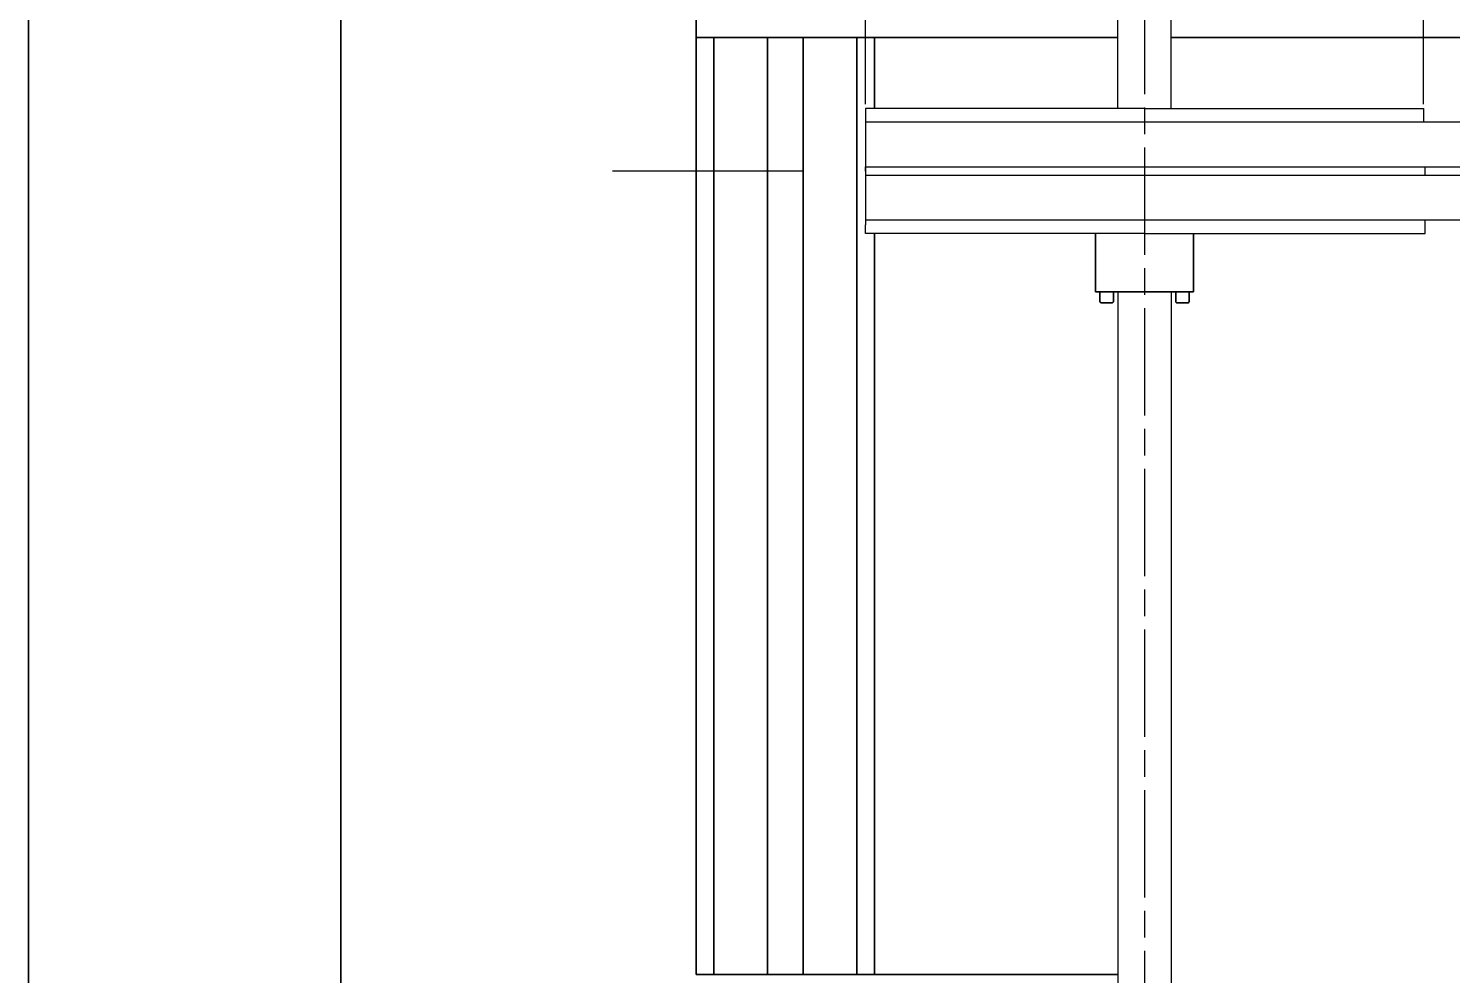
# Model space of a CAD drawing. Header units: millimetres. Extents: x 1269 to 5832, y 527 to 3540.
# Drawn here: x 4642.7 to 4961.6, y 1040.8 to 1252.8 of the extents above; entities that cross this region are included whole.
import ezdxf

# ---------------------------------------------------------------- set-up
doc = ezdxf.new("R2010")
doc.units = ezdxf.units.MM
doc.linetypes.add('ACAD_ISO08W100', pattern=[36, 24, -3, 6, -3])
doc.linetypes.add('phl_thick', pattern=[0])
doc.layers.add('AM_5', color=7, linetype='Continuous', lineweight=50)
doc.layers.add('Osie', color=7, linetype='ACAD_ISO08W100')
doc.layers.add('projection', color=7, linetype='Continuous')
doc.styles.get("Standard").update_dxf_attribs({"font": 'arial.ttf'})
doc.dimstyles.new('AM_ISO$0', dxfattribs={"dimtxt": 3.5, "dimasz": 3.5, "dimexe": 1, "dimexo": 1, "dimgap": 1.5, "dimtad": 1, "dimdsep": 46, "dimtxsty": 'Standard', "dimcen": 0, "dimclrd": 256, "dimclre": 256, "dimclrt": 7, "dimadec": 0, "dimazin": 2, "dimtp": 0.1, "dimtm": 0.1, "dimtfac": 0.71, "dimtdec": 3, "dimtmove": 0, "dimatfit": 3, "dimfxl": 1, "dimlwd": -1, "dimlwe": -1, "dimarcsym": 1})

# ---------------------------------------------------------------- blocks, each defined once
blk = doc.blocks.new('*D76')
at = {"layer": 'AM_5', "linetype": 'ByBlock', "lineweight": 9, "transparency": 16777216}
for p, q in [((4830.32, 1235.8), (4830.32, 1364.42)), ((4833.82, 1363.42), (4951.82, 1363.42)), ((4955.32, 1235.8), (4955.32, 1364.42))]:
    blk.add_line(p, q, dxfattribs=at)
at = {"layer": 'AM_5', "transparency": 16777216}
for points in [[(4833.82, 1364), (4833.82, 1362.84), (4830.32, 1363.42)], [(4951.82, 1364), (4951.82, 1362.84), (4955.32, 1363.42)]]:
    blk.add_solid(points, dxfattribs=at)
at = {"layer": 'Defpoints', "color": 0, "transparency": 16777216}
for p in [(4955.32, 1363.42), (4830.32, 1234.8), (4955.32, 1234.8)]:
    blk.add_point(p, dxfattribs=at)
at = {"layer": 'AM_5', "color": 7, "lineweight": 9, "transparency": 16777216, "insert": (4874.44, 1366.71), "char_height": 3.5, "attachment_point": 5}
blk.add_mtext('125', dxfattribs=at)

msp = doc.modelspace()

# ---------------------------------------------------------------- linework, layer by layer
for p, q in [((4642.732, 624.908), (4642.732, 1465.908)), ((4792.32, 1250.742), (4792.32, 1290.742)), ((4886.817, 1250.742), (4792.32, 1250.742)), ((5057.367, 1250.742), (4898.817, 1250.742)), ((4881.817, 1193.782), (4881.817, 1206.782)), ((4903.817, 1206.782), (4903.817, 1193.782)), ((4903.817, 1193.782), (4881.817, 1193.782)), ((4882.83, 1193.782), (4882.83, 1191.575)), ((4885.83, 1191.575), (4885.83, 1193.782)), ((4899.804, 1191.575), (4899.804, 1193.782)), ((4902.804, 1193.782), (4902.804, 1191.575)), ((4883.114, 1191.282), (4885.546, 1191.282)), ((4902.52, 1191.282), (4900.088, 1191.282))]:
    msp.add_line(p, q)
at = {"lineweight": 9}
for p, q in [((4886.817, 1234.797), (4886.817, 1258.089)), ((4898.817, 1234.797), (4898.817, 1258.089)), ((4830.319, 1234.797), (4830.319, 1220.789)), ((4892.819, 1234.797), (4830.319, 1234.797)), ((4892.817, 1234.797), (4955.317, 1234.797)), ((4955.317, 1234.797), (4955.317, 1231.795)), ((5088.367, 1231.795), (4830.319, 1231.795)), ((4830.319, 1220.789), (4830.319, 1221.789)), ((4830.319, 1221.789), (5088.367, 1221.789)), ((4955.667, 1219.789), (4955.667, 1221.789)), ((4816.471, 1220.789), (4773.582, 1220.789)), ((4830.319, 1220.789), (4830.319, 1208.789)), ((5088.367, 1219.789), (4830.319, 1219.789)), ((5088.367, 1209.797), (4830.319, 1209.797)), ((4830.319, 1206.797), (4830.319, 1208.789)), ((4955.667, 1208.789), (4955.667, 1209.785)), ((4955.667, 1206.797), (4955.667, 1208.789)), ((4892.993, 1206.797), (4830.319, 1206.797)), ((4892.993, 1206.797), (4955.667, 1206.797)), ((4886.819, 1193.782), (4886.819, 1033.489)), ((4898.819, 1193.782), (4898.819, 1033.489))]:
    msp.add_line(p, q, dxfattribs=at)
msp.add_lwpolyline([(4712.732, 1450.908), (5816.732, 1450.908), (5816.732, 639.908), (4712.732, 639.908)], close=True)
for centre, start, end in [((4883.136, 1191.587), 177.77665, 274.03526), ((4885.525, 1191.587), 265.96474, 2.22335), ((4900.11, 1191.587), 177.77665, 274.03526), ((4902.499, 1191.587), 265.96474, 2.22335)]:
    msp.add_arc(centre, 0.306, start, end)
at = {"layer": 'Osie', "linetype": 'ACAD_ISO08W100', "lineweight": 9}
msp.add_line((4892.817, 1370.065), (4892.817, 821.04), dxfattribs=at)
at = {"layer": 'projection', "color": 7, "linetype": 'phl_thick'}
for p, q in [((4792.321, 1040.789), (4792.321, 1250.742)), ((4796.321, 1040.789), (4796.321, 1250.742)), ((4808.321, 1040.789), (4808.321, 1250.742)), ((4816.321, 1040.789), (4816.321, 1250.742)), ((4828.321, 1040.789), (4828.321, 1250.742)), ((4832.321, 1234.797), (4832.321, 1250.742)), ((4832.321, 1040.789), (4832.321, 1206.797)), ((4792.321, 1040.789), (4886.819, 1040.79))]:
    msp.add_line(p, q, dxfattribs=at)

# ---------------------------------------------------------------- dimensions: what is measured, and where the dimension line sits
at = {"layer": 'AM_5', "lineweight": 9}
dim = msp.add_linear_dim(base=(4955.317, 1363.421), p1=(4830.319, 1234.797), p2=(4955.317, 1234.797), dimstyle='AM_ISO$0', override={"dimlwd": 9, "dimlwe": 9}, dxfattribs=at)
dim.commit()
dim.dimension.update_dxf_attribs({"geometry": '*D76', "text_midpoint": (4874.438, 1363.421), "dimtype": 160})

doc.saveas('drawing.dxf')
